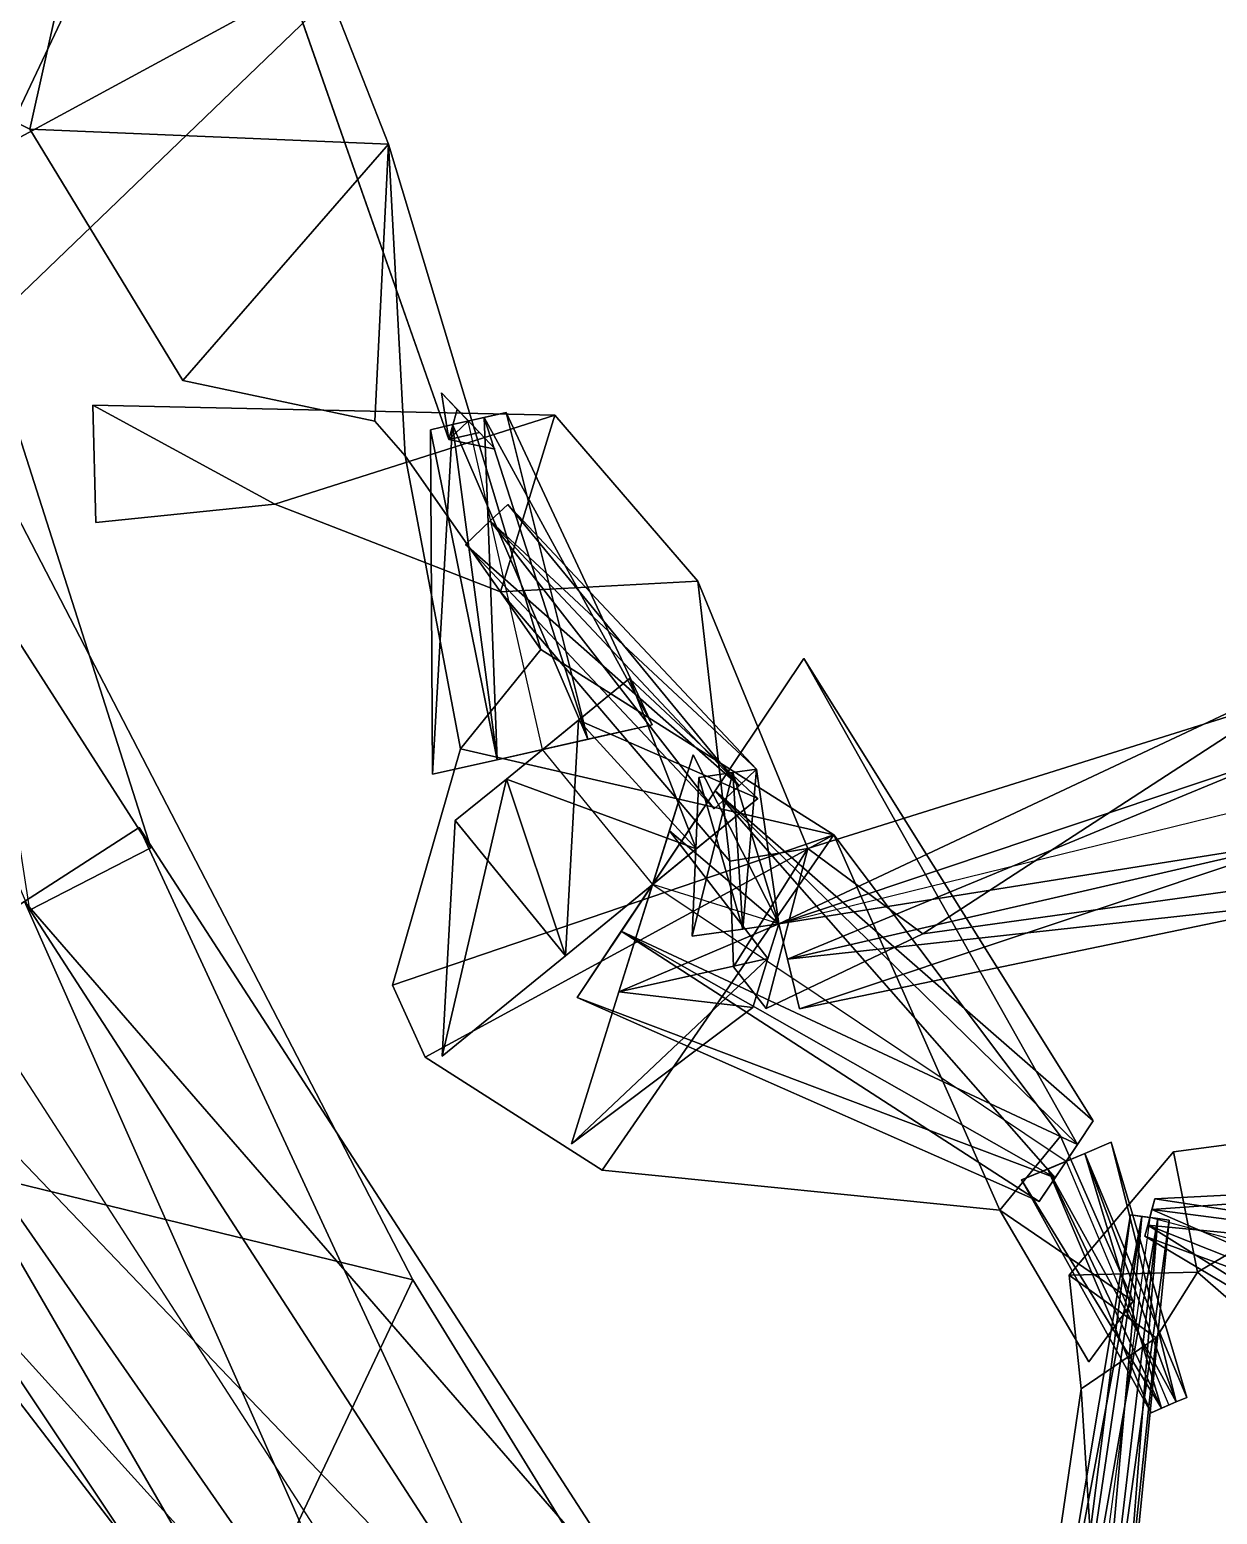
# Model space of a CAD drawing. Extents: x 271818 to 271947, y 5067178 to 5068401.
# Drawn here: x 271869.96 to 271876.07, y 5068161.73 to 5068169.38 of the extents above; entities that cross this region are included whole.
import ezdxf

# ---------------------------------------------------------------- set-up
doc = ezdxf.new("R2010")
doc.units = 0
doc.layers.add('CENTERLINE', color=4, linetype='CONTINUOUS')
doc.layers.add('WALLS', color=7, linetype='CONTINUOUS')

msp = doc.modelspace()

# ---------------------------------------------------------------- linework, layer by layer
at = {"layer": 'CENTERLINE'}
for p, q in [((271872.115, 5068167.267, 997.147), (271871.077, 5068170.229, 986.944)), ((271872.215, 5068167.362, 997.195), (271872.115, 5068167.267, 997.147)), ((271872.597, 5068165.67, 997.16), (271872.215, 5068167.362, 997.195)), ((271873.7, 5068165.569, 1008.136), (271872.419, 5068166.933, 1008.733)), ((271873.165, 5068164.975, 996.916), (271872.597, 5068165.67, 997.16)), ((271873.814, 5068164.772, 1007.732), (271873.7, 5068165.569, 1008.136)), ((271876.471, 5068165.425, 1006.978), (271873.814, 5068164.772, 1007.732)), ((271873.814, 5068164.772, 1007.732), (271873.165, 5068164.975, 996.916)), ((271873.165, 5068164.975, 996.916), (271875.295, 5068163.55, 995.891)), ((271869.512, 5068164.617, 976.855), (271872.215, 5068160.442, 976.341)), ((271875.295, 5068163.55, 995.891), (271875.824, 5068162.293, 1003.093)), ((271875.726, 5068163.26, 1012.746), (271875.338, 5068160.341, 1012.746)), ((271878.121, 5068162.619, 1012.595), (271875.726, 5068163.26, 1012.746))]:
    msp.add_line(p, q, dxfattribs=at)
at = {"layer": 'WALLS'}
for points in [[(271870.614, 5068171.819, 979.593), (271866.375, 5068170.216, 979.658), (271869.677, 5068169.003, 983.339)], [(271869.677, 5068169.003, 985.458), (271866.375, 5068170.216, 980.879), (271870.614, 5068171.819, 980.598)], [(271869.677, 5068169.003, 983.339), (271869.957, 5068168.866, 984.378), (271870.614, 5068171.819, 979.593)], [(271870.614, 5068171.819, 980.598), (271869.957, 5068168.866, 985.88), (271869.677, 5068169.003, 985.458)], [(271870.614, 5068171.819, 979.593), (271869.957, 5068168.866, 984.378), (271871.804, 5068168.789, 988.481)], [(271871.804, 5068168.789, 991.194), (271869.957, 5068168.866, 985.88), (271870.614, 5068171.819, 980.598)], [(271871.804, 5068168.789, 991.194), (271871.804, 5068168.789, 988.481), (271870.614, 5068171.819, 980.598)], [(271870.614, 5068171.819, 980.598), (271871.804, 5068168.789, 988.481), (271870.614, 5068171.819, 979.593)], [(271869.713, 5068171.585, 976.617), (271867.418, 5068168.519, 977.937), (271870.748, 5068170.757, 976.617)], [(271870.748, 5068170.757, 976.617), (271868.194, 5068167.898, 976.737), (271869.713, 5068171.585, 976.617)], [(271870.748, 5068170.757, 976.617), (271867.418, 5068168.519, 977.937), (271868.194, 5068167.898, 977.937)], [(271870.748, 5068170.757, 976.617), (271868.194, 5068167.898, 977.937), (271871.845, 5068169.878, 976.617)], [(271870.748, 5068170.757, 976.617), (271869.063, 5068167.202, 976.737), (271868.194, 5068167.898, 976.737)], [(271871.845, 5068169.878, 976.617), (271869.063, 5068167.202, 976.737), (271870.748, 5068170.757, 976.617)], [(271872.115, 5068167.267, 997.147), (271871.077, 5068170.229, 986.944), (271872.115, 5068167.267, 997.147)], [(271872.115, 5068167.267, 997.147), (271871.077, 5068170.229, 986.944), (271871.077, 5068170.229, 986.944)], [(271872.115, 5068167.267, 997.147), (271871.077, 5068170.229, 986.944), (271872.115, 5068167.267, 997.147)], [(271872.115, 5068167.267, 997.147), (271871.077, 5068170.229, 986.944), (271871.077, 5068170.229, 986.944)], [(271872.115, 5068167.267, 997.147), (271871.077, 5068170.229, 986.944), (271872.115, 5068167.267, 997.147)], [(271872.115, 5068167.267, 997.147), (271871.077, 5068170.229, 986.944), (271871.077, 5068170.229, 986.944)], [(271872.115, 5068167.267, 997.147), (271871.077, 5068170.229, 986.944), (271872.115, 5068167.267, 997.147)], [(271872.115, 5068167.267, 997.147), (271871.077, 5068170.229, 986.944), (271871.077, 5068170.229, 986.944)], [(271872.115, 5068167.267, 997.147), (271871.077, 5068170.229, 986.944), (271872.115, 5068167.267, 997.147)], [(271872.115, 5068167.267, 997.147), (271871.077, 5068170.229, 986.944), (271871.077, 5068170.229, 986.944)], [(271872.115, 5068167.267, 997.147), (271871.077, 5068170.229, 986.944), (271872.115, 5068167.267, 997.147)], [(271872.115, 5068167.267, 997.147), (271871.077, 5068170.229, 986.944), (271871.077, 5068170.229, 986.944)], [(271872.115, 5068167.267, 997.147), (271871.077, 5068170.229, 986.944), (271872.115, 5068167.267, 997.147)], [(271872.115, 5068167.267, 997.147), (271871.077, 5068170.229, 986.944), (271871.077, 5068170.229, 986.944)], [(271872.115, 5068167.267, 997.147), (271871.077, 5068170.229, 986.944), (271872.115, 5068167.267, 997.147)], [(271872.115, 5068167.267, 997.147), (271871.077, 5068170.229, 986.944), (271871.077, 5068170.229, 986.944)], [(271871.845, 5068169.878, 976.617), (271868.194, 5068167.898, 977.937), (271869.063, 5068167.202, 977.234)], [(271871.845, 5068169.878, 976.617), (271869.063, 5068167.202, 977.234), (271871.845, 5068169.878, 976.617)], [(271871.845, 5068169.878, 976.617), (271869.063, 5068167.202, 977.234), (271869.063, 5068167.202, 976.737)], [(271869.271, 5068169.256, 976.737), (271870.58, 5068165.164, 976.565), (271868.28, 5068168.749, 976.737)], [(271869.271, 5068169.256, 977.234), (271869.954, 5068164.843, 977.455), (271870.58, 5068165.164, 977.104)], [(271869.271, 5068169.256, 977.234), (271870.58, 5068165.164, 977.104), (271869.271, 5068169.256, 976.737)], [(271869.271, 5068169.256, 976.737), (271870.58, 5068165.164, 977.104), (271870.58, 5068165.164, 976.565)], [(271869.677, 5068169.003, 985.458), (271869.677, 5068169.003, 983.339), (271869.957, 5068168.866, 985.88)], [(271869.957, 5068168.866, 985.88), (271869.677, 5068169.003, 983.339), (271869.957, 5068168.866, 984.378)], [(271869.957, 5068168.866, 985.88), (271869.957, 5068168.866, 984.378), (271870.745, 5068167.571, 989.861)], [(271870.745, 5068167.571, 989.861), (271869.957, 5068168.866, 984.378), (271870.745, 5068167.571, 987.982)], [(271869.957, 5068168.866, 984.378), (271870.745, 5068167.571, 987.982), (271871.804, 5068168.789, 988.481)], [(271871.804, 5068168.789, 991.194), (271870.745, 5068167.571, 989.861), (271869.957, 5068168.866, 985.88)], [(271870.745, 5068167.571, 987.982), (271871.733, 5068167.362, 994.537), (271871.804, 5068168.789, 988.481)], [(271871.804, 5068168.789, 991.194), (271871.733, 5068167.362, 996.262), (271870.745, 5068167.571, 989.861)], [(271871.804, 5068168.789, 988.481), (271871.733, 5068167.362, 994.537), (271871.89, 5068167.184, 995.426)], [(271871.89, 5068167.184, 996.828), (271871.733, 5068167.362, 996.262), (271871.804, 5068168.789, 991.194)], [(271872.589, 5068166.185, 992.822), (271872.589, 5068166.185, 989.092), (271871.804, 5068168.789, 991.194)], [(271871.804, 5068168.789, 991.194), (271872.589, 5068166.185, 989.092), (271871.804, 5068168.789, 988.481)], [(271871.804, 5068168.789, 988.481), (271871.89, 5068167.184, 995.426), (271872.589, 5068166.185, 989.092)], [(271872.589, 5068166.185, 992.822), (271871.89, 5068167.184, 996.828), (271871.804, 5068168.789, 991.194)], [(271868.28, 5068168.749, 976.737), (271870.58, 5068165.164, 976.565), (271869.954, 5068164.843, 976.155)], [(271870.745, 5068167.571, 989.861), (271870.745, 5068167.571, 987.982), (271871.733, 5068167.362, 996.262)], [(271871.733, 5068167.362, 996.262), (271870.745, 5068167.571, 987.982), (271871.733, 5068167.362, 994.537)], [(271872.158, 5068167.422, 997.195), (271872.115, 5068167.267, 997.147), (271872.077, 5068167.507, 997.195)], [(271872.077, 5068167.507, 997.195), (271872.115, 5068167.267, 997.147), (271872.115, 5068167.267, 997.147)], [(271872.077, 5068167.507, 997.195), (271872.115, 5068167.267, 997.147), (271872.077, 5068167.507, 997.816)], [(271872.077, 5068167.507, 997.816), (271872.115, 5068167.267, 997.147), (271872.115, 5068167.267, 997.147)], [(271872.077, 5068167.507, 997.816), (271872.115, 5068167.267, 997.147), (271872.158, 5068167.422, 998.695)], [(271872.272, 5068167.303, 997.195), (271872.158, 5068167.422, 997.195), (271872.077, 5068167.507, 997.195)], [(271872.272, 5068167.303, 997.195), (271872.077, 5068167.507, 997.195), (271872.077, 5068167.507, 997.816)], [(271872.272, 5068167.303, 997.195), (271872.077, 5068167.507, 997.816), (271872.158, 5068167.422, 998.695)], [(271872.66, 5068167.393, 1009.222), (271872.66, 5068167.393, 1007.236), (271870.28, 5068167.445, 1010.245)], [(271870.28, 5068167.445, 1010.245), (271872.66, 5068167.393, 1007.236), (271870.28, 5068167.445, 1008.115)], [(271870.28, 5068167.445, 1010.245), (271870.28, 5068167.445, 1008.115), (271870.297, 5068166.839, 1010.202)], [(271870.297, 5068166.839, 1010.202), (271870.28, 5068167.445, 1008.115), (271870.297, 5068166.839, 1008.014)], [(271870.28, 5068167.445, 1008.115), (271871.219, 5068166.935, 1007.527), (271872.66, 5068167.393, 1007.236)], [(271872.66, 5068167.393, 1009.222), (271871.219, 5068166.935, 1009.651), (271870.28, 5068167.445, 1010.245)], [(271870.28, 5068167.445, 1008.115), (271870.297, 5068166.839, 1008.014), (271871.219, 5068166.935, 1007.527)], [(271871.219, 5068166.935, 1009.651), (271870.297, 5068166.839, 1010.202), (271870.28, 5068167.445, 1010.245)], [(271871.219, 5068166.935, 1007.527), (271872.381, 5068166.482, 1007.15), (271872.66, 5068167.393, 1007.236)], [(271872.66, 5068167.393, 1009.222), (271872.381, 5068166.482, 1009.178), (271871.219, 5068166.935, 1009.651)], [(271872.272, 5068167.303, 997.195), (271872.115, 5068167.267, 997.147), (271872.158, 5068167.422, 997.195)], [(271872.158, 5068167.422, 997.195), (271872.115, 5068167.267, 997.147), (271872.115, 5068167.267, 997.147)], [(271872.158, 5068167.422, 998.695), (271872.115, 5068167.267, 997.147), (271872.115, 5068167.267, 997.147)], [(271872.158, 5068167.422, 998.695), (271872.115, 5068167.267, 997.147), (271872.272, 5068167.303, 998.695)], [(271872.134, 5068167.344, 997.195), (271872.41, 5068167.407, 997.195), (271872.296, 5068167.381, 997.195)], [(271872.134, 5068167.344, 997.195), (271872.41, 5068167.407, 997.816), (271872.41, 5068167.407, 997.195)], [(271872.134, 5068167.344, 997.195), (271872.296, 5068167.381, 998.695), (271872.41, 5068167.407, 997.816)], [(271872.831, 5068165.723, 997.16), (271872.134, 5068167.344, 997.195), (271872.296, 5068167.381, 997.195)], [(271872.363, 5068165.618, 997.16), (271872.296, 5068167.381, 998.695), (271872.134, 5068167.344, 998.695)], [(271872.134, 5068167.344, 997.195), (271872.134, 5068167.344, 998.695), (271872.296, 5068167.381, 998.695)], [(271872.272, 5068167.303, 997.195), (271872.158, 5068167.422, 998.695), (271872.272, 5068167.303, 998.695)], [(271873.163, 5068165.798, 997.16), (271872.296, 5068167.381, 997.195), (271872.41, 5068167.407, 997.195)], [(271872.831, 5068165.723, 997.16), (271872.41, 5068167.407, 997.816), (271872.296, 5068167.381, 998.695)], [(271872.831, 5068165.723, 997.16), (271872.296, 5068167.381, 997.195), (271873.163, 5068165.798, 997.16)], [(271872.831, 5068165.723, 997.16), (271872.296, 5068167.381, 998.695), (271872.363, 5068165.618, 997.16)], [(271872.66, 5068167.393, 1007.236), (271872.381, 5068166.482, 1007.15), (271873.398, 5068166.538, 1007.464)], [(271873.398, 5068166.538, 1009.454), (271872.381, 5068166.482, 1009.178), (271872.66, 5068167.393, 1009.222)], [(271873.163, 5068165.798, 997.16), (271872.41, 5068167.407, 997.195), (271873.163, 5068165.798, 997.16)], [(271873.163, 5068165.798, 997.16), (271872.41, 5068167.407, 997.195), (271872.41, 5068167.407, 997.816)], [(271873.163, 5068165.798, 997.16), (271872.41, 5068167.407, 997.816), (271872.831, 5068165.723, 997.16)], [(271873.398, 5068166.538, 1009.454), (271873.398, 5068166.538, 1007.464), (271872.66, 5068167.393, 1009.222)], [(271872.66, 5068167.393, 1009.222), (271873.398, 5068166.538, 1007.464), (271872.66, 5068167.393, 1007.236)], [(271871.733, 5068167.362, 996.262), (271871.733, 5068167.362, 994.537), (271871.89, 5068167.184, 996.828)], [(271871.89, 5068167.184, 996.828), (271871.733, 5068167.362, 994.537), (271871.89, 5068167.184, 995.426)], [(271872.031, 5068165.543, 997.16), (271872.134, 5068167.344, 998.695), (271872.02, 5068167.318, 997.816)], [(271872.363, 5068165.618, 997.16), (271872.02, 5068167.318, 997.195), (271872.134, 5068167.344, 997.195)], [(271872.134, 5068167.344, 997.195), (271872.02, 5068167.318, 997.816), (271872.134, 5068167.344, 998.695)], [(271872.134, 5068167.344, 997.195), (271872.02, 5068167.318, 997.195), (271872.02, 5068167.318, 997.816)], [(271872.031, 5068165.543, 997.16), (271872.02, 5068167.318, 997.816), (271872.031, 5068165.543, 997.16)], [(271872.031, 5068165.543, 997.16), (271872.02, 5068167.318, 997.816), (271872.02, 5068167.318, 997.195)], [(271872.031, 5068165.543, 997.16), (271872.02, 5068167.318, 997.195), (271872.363, 5068165.618, 997.16)], [(271872.363, 5068165.618, 997.16), (271872.134, 5068167.344, 998.695), (271872.031, 5068165.543, 997.16)], [(271872.272, 5068167.303, 998.695), (271872.115, 5068167.267, 997.147), (271872.115, 5068167.267, 997.147)], [(271872.272, 5068167.303, 998.695), (271872.115, 5068167.267, 997.147), (271872.353, 5068167.218, 997.816)], [(271872.353, 5068167.218, 997.195), (271872.115, 5068167.267, 997.147), (271872.272, 5068167.303, 997.195)], [(271872.272, 5068167.303, 997.195), (271872.115, 5068167.267, 997.147), (271872.115, 5068167.267, 997.147)], [(271872.363, 5068165.618, 997.16), (271872.134, 5068167.344, 997.195), (271872.831, 5068165.723, 997.16)], [(271872.272, 5068167.303, 997.195), (271872.272, 5068167.303, 998.695), (271872.353, 5068167.218, 997.816)], [(271872.272, 5068167.303, 997.195), (271872.353, 5068167.218, 997.816), (271872.353, 5068167.218, 997.195)], [(271872.353, 5068167.218, 997.816), (271872.115, 5068167.267, 997.147), (271872.115, 5068167.267, 997.147)], [(271872.353, 5068167.218, 997.816), (271872.115, 5068167.267, 997.147), (271872.353, 5068167.218, 997.195)], [(271872.353, 5068167.218, 997.195), (271872.115, 5068167.267, 997.147), (271872.115, 5068167.267, 997.147)], [(271872.115, 5068167.267, 997.147), (271872.115, 5068167.267, 997.147), (271872.115, 5068167.267, 997.147)], [(271872.115, 5068167.267, 997.147), (271872.115, 5068167.267, 997.147), (271872.115, 5068167.267, 997.147)], [(271872.115, 5068167.267, 997.147), (271872.115, 5068167.267, 997.147), (271872.115, 5068167.267, 997.147)], [(271872.115, 5068167.267, 997.147), (271872.115, 5068167.267, 997.147), (271872.115, 5068167.267, 997.147)], [(271872.115, 5068167.267, 997.147), (271872.115, 5068167.267, 997.147), (271872.115, 5068167.267, 997.147)], [(271872.115, 5068167.267, 997.147), (271872.115, 5068167.267, 997.147), (271872.115, 5068167.267, 997.147)], [(271872.115, 5068167.267, 997.147), (271872.115, 5068167.267, 997.147), (271872.115, 5068167.267, 997.147)], [(271872.115, 5068167.267, 997.147), (271872.115, 5068167.267, 997.147), (271872.115, 5068167.267, 997.147)], [(271872.115, 5068167.267, 997.147), (271872.115, 5068167.267, 997.147), (271872.115, 5068167.267, 997.147)], [(271872.115, 5068167.267, 997.147), (271872.115, 5068167.267, 997.147), (271872.115, 5068167.267, 997.147)], [(271872.115, 5068167.267, 997.147), (271872.115, 5068167.267, 997.147), (271872.115, 5068167.267, 997.147)], [(271872.115, 5068167.267, 997.147), (271872.115, 5068167.267, 997.147), (271872.115, 5068167.267, 997.147)], [(271871.89, 5068167.184, 996.828), (271871.89, 5068167.184, 995.426), (271872.174, 5068165.673, 990.078)], [(271872.174, 5068165.673, 990.078), (271871.89, 5068167.184, 995.426), (271872.174, 5068165.673, 986.477)], [(271871.89, 5068167.184, 995.426), (271872.174, 5068165.673, 986.477), (271872.589, 5068166.185, 989.092)], [(271872.589, 5068166.185, 992.822), (271872.174, 5068165.673, 990.078), (271871.89, 5068167.184, 996.828)], [(271869.789, 5068167.067, 982.839), (271869.097, 5068163.629, 977.527), (271871.929, 5068162.938, 978.261)], [(271871.929, 5068162.938, 982.344), (271869.097, 5068163.629, 979.089), (271869.789, 5068167.067, 985.835)], [(271871.929, 5068162.938, 982.344), (271871.929, 5068162.938, 978.261), (271869.789, 5068167.067, 985.835)], [(271869.789, 5068167.067, 985.835), (271871.929, 5068162.938, 978.261), (271869.789, 5068167.067, 982.839)], [(271870.297, 5068166.839, 1010.202), (271870.297, 5068166.839, 1008.014), (271871.219, 5068166.935, 1009.651)], [(271871.219, 5068166.935, 1009.651), (271870.297, 5068166.839, 1008.014), (271871.219, 5068166.935, 1007.527)], [(271871.219, 5068166.935, 1009.651), (271871.219, 5068166.935, 1007.527), (271872.381, 5068166.482, 1009.178)], [(271872.381, 5068166.482, 1009.178), (271871.219, 5068166.935, 1007.527), (271872.381, 5068166.482, 1007.15)], [(271873.7, 5068165.569, 1007.536), (271872.328, 5068166.848, 1007.333), (271872.419, 5068166.933, 1007.333)], [(271873.61, 5068165.484, 1009.236), (271872.419, 5068166.933, 1009.033), (271872.328, 5068166.848, 1009.033)], [(271872.328, 5068166.848, 1007.333), (271872.419, 5068166.933, 1008.153), (271872.419, 5068166.933, 1007.333)], [(271872.328, 5068166.848, 1007.333), (271872.419, 5068166.933, 1008.857), (271872.419, 5068166.933, 1008.153)], [(271872.328, 5068166.848, 1007.333), (271872.419, 5068166.933, 1009.033), (271872.419, 5068166.933, 1008.857)], [(271872.328, 5068166.848, 1007.333), (271872.328, 5068166.848, 1009.033), (271872.419, 5068166.933, 1009.033)], [(271873.7, 5068165.569, 1007.536), (271872.419, 5068166.933, 1007.333), (271873.7, 5068165.569, 1007.887)], [(271873.7, 5068165.569, 1007.887), (271872.419, 5068166.933, 1007.333), (271872.419, 5068166.933, 1008.153)], [(271873.7, 5068165.569, 1007.887), (271872.419, 5068166.933, 1008.153), (271873.7, 5068165.569, 1008.591)], [(271873.7, 5068165.569, 1008.591), (271872.419, 5068166.933, 1008.153), (271872.419, 5068166.933, 1008.857)], [(271873.7, 5068165.569, 1008.591), (271872.419, 5068166.933, 1008.857), (271873.7, 5068165.569, 1009.236)], [(271873.7, 5068165.569, 1009.236), (271872.419, 5068166.933, 1008.857), (271872.419, 5068166.933, 1009.033)], [(271873.7, 5068165.569, 1009.236), (271872.419, 5068166.933, 1009.033), (271873.61, 5068165.484, 1009.236)], [(271873.482, 5068165.364, 1008.591), (271872.328, 5068166.848, 1009.033), (271872.2, 5068166.727, 1008.857)], [(271873.61, 5068165.484, 1007.536), (271872.2, 5068166.727, 1008.153), (271872.328, 5068166.848, 1007.333)], [(271872.328, 5068166.848, 1007.333), (271872.2, 5068166.727, 1008.857), (271872.328, 5068166.848, 1009.033)], [(271872.328, 5068166.848, 1007.333), (271872.2, 5068166.727, 1008.153), (271872.2, 5068166.727, 1008.857)], [(271873.61, 5068165.484, 1007.536), (271872.328, 5068166.848, 1007.333), (271873.7, 5068165.569, 1007.536)], [(271873.61, 5068165.484, 1009.236), (271872.328, 5068166.848, 1009.033), (271873.482, 5068165.364, 1008.591)], [(271873.482, 5068165.364, 1008.591), (271872.2, 5068166.727, 1008.857), (271873.482, 5068165.364, 1007.887)], [(271873.482, 5068165.364, 1007.887), (271872.2, 5068166.727, 1008.857), (271872.2, 5068166.727, 1008.153)], [(271873.482, 5068165.364, 1007.887), (271872.2, 5068166.727, 1008.153), (271873.61, 5068165.484, 1007.536)], [(271873.398, 5068166.538, 1007.464), (271872.381, 5068166.482, 1007.15), (271873.562, 5068165.095, 1005.983)], [(271873.562, 5068165.095, 1008.561), (271872.381, 5068166.482, 1009.178), (271873.398, 5068166.538, 1009.454)], [(271873.964, 5068165.161, 1008.608), (271873.964, 5068165.161, 1007.258), (271873.398, 5068166.538, 1009.454)], [(271873.398, 5068166.538, 1009.454), (271873.964, 5068165.161, 1007.258), (271873.398, 5068166.538, 1007.464)], [(271873.398, 5068166.538, 1007.464), (271873.562, 5068165.095, 1005.983), (271873.964, 5068165.161, 1007.258)], [(271873.964, 5068165.161, 1008.608), (271873.562, 5068165.095, 1008.561), (271873.398, 5068166.538, 1009.454)], [(271872.381, 5068166.482, 1009.178), (271872.381, 5068166.482, 1007.15), (271873.562, 5068165.095, 1008.561)], [(271873.562, 5068165.095, 1008.561), (271872.381, 5068166.482, 1007.15), (271873.562, 5068165.095, 1005.983)], [(271872.589, 5068166.185, 989.092), (271872.174, 5068165.673, 986.477), (271874.098, 5068165.23, 984.169)], [(271874.098, 5068165.23, 987.453), (271872.174, 5068165.673, 990.078), (271872.589, 5068166.185, 992.822)], [(271874.098, 5068165.23, 987.453), (271874.098, 5068165.23, 984.169), (271872.589, 5068166.185, 992.822)], [(271872.589, 5068166.185, 992.822), (271874.098, 5068165.23, 984.169), (271872.589, 5068166.185, 989.092)], [(271873.487, 5068165.457, 996.916), (271875.353, 5068163.636, 995.891), (271873.943, 5068166.139, 996.916)], [(271873.943, 5068166.139, 996.916), (271875.434, 5068163.757, 995.891), (271873.487, 5068165.457, 996.916)], [(271873.487, 5068165.457, 996.916), (271873.487, 5068165.457, 996.916), (271873.943, 5068166.139, 996.916)], [(271873.487, 5068165.457, 996.916), (271873.943, 5068166.139, 996.916), (271873.943, 5068166.139, 996.916)], [(271873.943, 5068166.139, 996.916), (271875.353, 5068163.636, 995.891), (271875.434, 5068163.757, 995.891)], [(271873.943, 5068166.139, 996.916), (271875.434, 5068163.757, 995.891), (271873.943, 5068166.139, 996.916)], [(271873.943, 5068166.139, 996.916), (271875.434, 5068163.757, 995.891), (271875.434, 5068163.757, 995.891)], [(271872.411, 5068165.518, 997.16), (271873.046, 5068166.037, 997.16), (271872.783, 5068165.822, 997.16)], [(271872.411, 5068165.518, 997.16), (271873.046, 5068166.037, 997.16), (271873.046, 5068166.037, 997.16)], [(271872.411, 5068165.518, 997.16), (271872.783, 5068165.822, 997.16), (271873.046, 5068166.037, 997.16)], [(271873.707, 5068165.418, 996.916), (271872.783, 5068165.822, 997.16), (271873.046, 5068166.037, 997.16)], [(271873.389, 5068165.158, 996.916), (271873.046, 5068166.037, 997.16), (271872.783, 5068165.822, 997.16)], [(271873.707, 5068165.418, 996.916), (271873.046, 5068166.037, 997.16), (271873.707, 5068165.418, 996.916)], [(271873.707, 5068165.418, 996.916), (271873.046, 5068166.037, 997.16), (271873.046, 5068166.037, 997.16)], [(271873.707, 5068165.418, 996.916), (271873.046, 5068166.037, 997.16), (271873.389, 5068165.158, 996.916)], [(271876.416, 5068165.647, 1006.978), (271873.814, 5068164.772, 1007.732), (271876.34, 5068165.959, 1006.978)], [(271876.34, 5068165.959, 1006.978), (271873.814, 5068164.772, 1007.732), (271873.814, 5068164.772, 1007.732)], [(271876.34, 5068165.959, 1006.978), (271873.814, 5068164.772, 1007.732), (271876.34, 5068165.959, 1007.393)], [(271876.34, 5068165.959, 1007.393), (271873.814, 5068164.772, 1007.732), (271873.814, 5068164.772, 1007.732)], [(271876.34, 5068165.959, 1007.393), (271873.814, 5068164.772, 1007.732), (271876.416, 5068165.647, 1007.978)], [(271876.419, 5068165.932, 1009.53), (271876.419, 5068165.932, 1007.642), (271873.964, 5068165.161, 1008.608)], [(271873.964, 5068165.161, 1008.608), (271876.419, 5068165.932, 1007.642), (271873.964, 5068165.161, 1007.258)], [(271873.964, 5068165.161, 1007.258), (271874.556, 5068164.72, 1007.458), (271876.419, 5068165.932, 1007.642)], [(271876.419, 5068165.932, 1009.53), (271874.556, 5068164.72, 1009.289), (271873.964, 5068165.161, 1008.608)], [(271874.556, 5068164.72, 1007.458), (271876.176, 5068164.945, 1008.145), (271876.419, 5068165.932, 1007.642)], [(271876.419, 5068165.932, 1009.53), (271876.176, 5068164.945, 1009.497), (271874.556, 5068164.72, 1009.289)], [(271872.363, 5068165.618, 997.16), (271872.831, 5068165.723, 997.16), (271873.163, 5068165.798, 997.16)], [(271872.363, 5068165.618, 997.16), (271873.163, 5068165.798, 997.16), (271873.163, 5068165.798, 997.16)], [(271872.363, 5068165.618, 997.16), (271873.163, 5068165.798, 997.16), (271872.831, 5068165.723, 997.16)], [(271873.389, 5068165.158, 996.916), (271872.411, 5068165.518, 997.16), (271872.783, 5068165.822, 997.16)], [(271872.715, 5068164.608, 996.916), (271872.783, 5068165.822, 997.16), (271872.411, 5068165.518, 997.16)], [(271872.411, 5068165.518, 997.16), (271872.411, 5068165.518, 997.16), (271872.783, 5068165.822, 997.16)], [(271873.389, 5068165.158, 996.916), (271872.783, 5068165.822, 997.16), (271872.715, 5068164.608, 996.916)], [(271873.389, 5068165.158, 996.916), (271872.783, 5068165.822, 997.16), (271873.707, 5068165.418, 996.916)], [(271872.363, 5068165.618, 997.16), (271872.831, 5068165.723, 997.16), (271872.363, 5068165.618, 997.16)], [(271872.174, 5068165.673, 990.078), (271872.174, 5068165.673, 986.477), (271871.824, 5068164.456, 984.285)], [(271871.824, 5068164.456, 984.285), (271872.174, 5068165.673, 986.477), (271871.824, 5068164.456, 981.494)], [(271872.174, 5068165.673, 986.477), (271871.824, 5068164.456, 981.494), (271874.098, 5068165.23, 984.169)], [(271874.098, 5068165.23, 987.453), (271871.824, 5068164.456, 984.285), (271872.174, 5068165.673, 990.078)], [(271872.363, 5068165.618, 997.16), (271872.363, 5068165.618, 997.16), (271872.031, 5068165.543, 997.16)], [(271872.363, 5068165.618, 997.16), (271872.031, 5068165.543, 997.16), (271872.031, 5068165.543, 997.16)], [(271872.991, 5068164.422, 996.916), (271873.374, 5068165.643, 996.916), (271873.251, 5068165.252, 996.916)], [(271872.991, 5068164.422, 996.916), (271873.374, 5068165.643, 996.916), (271873.374, 5068165.643, 996.916)], [(271872.991, 5068164.422, 996.916), (271873.251, 5068165.252, 996.916), (271873.374, 5068165.643, 996.916)], [(271873.814, 5068164.772, 1007.732), (271873.251, 5068165.252, 996.916), (271873.374, 5068165.643, 996.916)], [(271873.814, 5068164.772, 1007.732), (271873.374, 5068165.643, 996.916), (271873.251, 5068165.252, 996.916)], [(271873.814, 5068164.772, 1007.732), (271873.374, 5068165.643, 996.916), (271873.814, 5068164.772, 1007.732)], [(271873.814, 5068164.772, 1007.732), (271873.374, 5068165.643, 996.916), (271873.374, 5068165.643, 996.916)], [(271873.814, 5068164.772, 1007.732), (271873.374, 5068165.643, 996.916), (271873.814, 5068164.772, 1007.732)], [(271876.416, 5068165.647, 1006.978), (271873.859, 5068164.591, 1007.732), (271873.814, 5068164.772, 1007.732)], [(271876.416, 5068165.647, 1007.978), (271873.814, 5068164.772, 1007.732), (271873.814, 5068164.772, 1007.732)], [(271876.416, 5068165.647, 1007.978), (271873.814, 5068164.772, 1007.732), (271876.525, 5068165.204, 1007.978)], [(271876.525, 5068165.204, 1006.978), (271873.859, 5068164.591, 1007.732), (271876.416, 5068165.647, 1006.978)], [(271873.629, 5068164.745, 1007.732), (271873.577, 5068165.552, 1009.236), (271873.369, 5068164.708, 1007.732)], [(271873.369, 5068164.708, 1007.732), (271873.577, 5068165.552, 1009.236), (271873.403, 5068165.527, 1008.591)], [(271873.629, 5068164.745, 1007.732), (271873.403, 5068165.527, 1007.887), (271873.577, 5068165.552, 1007.536)], [(271873.577, 5068165.552, 1007.536), (271873.403, 5068165.527, 1008.591), (271873.577, 5068165.552, 1009.236)], [(271873.577, 5068165.552, 1007.536), (271873.403, 5068165.527, 1007.887), (271873.403, 5068165.527, 1008.591)], [(271873.814, 5068164.772, 1007.732), (271873.577, 5068165.552, 1007.536), (271873.7, 5068165.569, 1007.536)], [(271873.629, 5068164.745, 1007.732), (271873.7, 5068165.569, 1009.236), (271873.577, 5068165.552, 1009.236)], [(271873.577, 5068165.552, 1007.536), (271873.7, 5068165.569, 1007.887), (271873.7, 5068165.569, 1007.536)], [(271873.577, 5068165.552, 1007.536), (271873.7, 5068165.569, 1008.591), (271873.7, 5068165.569, 1007.887)], [(271873.577, 5068165.552, 1007.536), (271873.7, 5068165.569, 1009.236), (271873.7, 5068165.569, 1008.591)], [(271873.577, 5068165.552, 1007.536), (271873.577, 5068165.552, 1009.236), (271873.7, 5068165.569, 1009.236)], [(271873.629, 5068164.745, 1007.732), (271873.577, 5068165.552, 1007.536), (271873.814, 5068164.772, 1007.732)], [(271873.61, 5068165.484, 1007.536), (271873.7, 5068165.569, 1007.536), (271873.7, 5068165.569, 1007.887)], [(271873.61, 5068165.484, 1007.536), (271873.7, 5068165.569, 1007.887), (271873.7, 5068165.569, 1008.591)], [(271873.61, 5068165.484, 1007.536), (271873.7, 5068165.569, 1008.591), (271873.7, 5068165.569, 1009.236)], [(271873.61, 5068165.484, 1007.536), (271873.7, 5068165.569, 1009.236), (271873.61, 5068165.484, 1009.236)], [(271873.814, 5068164.772, 1007.732), (271873.7, 5068165.569, 1009.236), (271873.629, 5068164.745, 1007.732)], [(271873.814, 5068164.772, 1007.732), (271873.7, 5068165.569, 1007.536), (271873.814, 5068164.772, 1007.732)], [(271873.814, 5068164.772, 1007.732), (271873.7, 5068165.569, 1007.536), (271873.7, 5068165.569, 1007.887)], [(271873.814, 5068164.772, 1007.732), (271873.7, 5068165.569, 1007.887), (271873.814, 5068164.772, 1007.732)], [(271873.814, 5068164.772, 1007.732), (271873.7, 5068165.569, 1007.887), (271873.7, 5068165.569, 1008.591)], [(271873.814, 5068164.772, 1007.732), (271873.7, 5068165.569, 1008.591), (271873.814, 5068164.772, 1007.732)], [(271873.814, 5068164.772, 1007.732), (271873.7, 5068165.569, 1008.591), (271873.7, 5068165.569, 1009.236)], [(271872.715, 5068164.608, 996.916), (271872.411, 5068165.518, 997.16), (271872.08, 5068164.09, 996.916)], [(271872.08, 5068164.09, 996.916), (271872.411, 5068165.518, 997.16), (271872.148, 5068165.304, 997.16)], [(271872.715, 5068164.608, 996.916), (271872.148, 5068165.304, 997.16), (271872.411, 5068165.518, 997.16)], [(271872.411, 5068165.518, 997.16), (271872.148, 5068165.304, 997.16), (271872.411, 5068165.518, 997.16)], [(271872.411, 5068165.518, 997.16), (271872.148, 5068165.304, 997.16), (271872.148, 5068165.304, 997.16)], [(271872.715, 5068164.608, 996.916), (271872.411, 5068165.518, 997.16), (271873.389, 5068165.158, 996.916)], [(271873.369, 5068164.708, 1007.732), (271873.403, 5068165.527, 1008.591), (271873.369, 5068164.708, 1007.732)], [(271873.369, 5068164.708, 1007.732), (271873.403, 5068165.527, 1008.591), (271873.403, 5068165.527, 1007.887)], [(271873.369, 5068164.708, 1007.732), (271873.403, 5068165.527, 1007.887), (271873.629, 5068164.745, 1007.732)], [(271873.61, 5068165.484, 1007.536), (271873.61, 5068165.484, 1009.236), (271873.482, 5068165.364, 1008.591)], [(271873.61, 5068165.484, 1007.536), (271873.482, 5068165.364, 1008.591), (271873.482, 5068165.364, 1007.887)], [(271872.715, 5068164.608, 996.916), (271873.389, 5068165.158, 996.916), (271873.707, 5068165.418, 996.916)], [(271872.715, 5068164.608, 996.916), (271873.707, 5068165.418, 996.916), (271873.707, 5068165.418, 996.916)], [(271872.715, 5068164.608, 996.916), (271873.707, 5068165.418, 996.916), (271873.389, 5068165.158, 996.916)], [(271873.487, 5068165.457, 996.916), (271873.003, 5068164.734, 996.916), (271872.775, 5068164.393, 996.916)], [(271873.487, 5068165.457, 996.916), (271872.775, 5068164.393, 996.916), (271872.775, 5068164.393, 996.916)], [(271873.487, 5068165.457, 996.916), (271872.775, 5068164.393, 996.916), (271873.003, 5068164.734, 996.916)], [(271873.487, 5068165.457, 996.916), (271875.353, 5068163.636, 995.891), (271873.003, 5068164.734, 996.916)], [(271873.003, 5068164.734, 996.916), (271875.238, 5068163.464, 995.891), (271873.487, 5068165.457, 996.916)], [(271873.487, 5068165.457, 996.916), (271873.003, 5068164.734, 996.916), (271873.487, 5068165.457, 996.916)], [(271873.487, 5068165.457, 996.916), (271875.238, 5068163.464, 995.891), (271875.353, 5068163.636, 995.891)], [(271873.487, 5068165.457, 996.916), (271875.434, 5068163.757, 995.891), (271875.353, 5068163.636, 995.891)], [(271869.929, 5068164.887, 977.455), (271872.632, 5068160.712, 979.641), (271870.519, 5068165.269, 977.104)], [(271870.519, 5068165.269, 976.565), (271873.222, 5068161.094, 975.844), (271869.929, 5068164.887, 976.155)], [(271869.929, 5068164.887, 976.155), (271869.929, 5068164.887, 977.455), (271870.519, 5068165.269, 977.104)], [(271869.929, 5068164.887, 976.155), (271870.519, 5068165.269, 977.104), (271870.519, 5068165.269, 976.565)], [(271870.519, 5068165.269, 977.104), (271872.632, 5068160.712, 979.641), (271873.222, 5068161.094, 977.708)], [(271870.519, 5068165.269, 977.104), (271873.222, 5068161.094, 977.708), (271870.519, 5068165.269, 976.565)], [(271870.519, 5068165.269, 976.565), (271873.222, 5068161.094, 977.708), (271873.222, 5068161.094, 975.844)], [(271872.08, 5068164.09, 996.916), (271872.148, 5068165.304, 997.16), (271872.08, 5068164.09, 996.916)], [(271872.08, 5068164.09, 996.916), (271872.148, 5068165.304, 997.16), (271872.148, 5068165.304, 997.16)], [(271872.08, 5068164.09, 996.916), (271872.148, 5068165.304, 997.16), (271872.715, 5068164.608, 996.916)], [(271873.814, 5068164.772, 1007.732), (271872.991, 5068164.422, 996.916), (271873.251, 5068165.252, 996.916)], [(271873.758, 5068164.594, 1007.732), (271873.251, 5068165.252, 996.916), (271872.991, 5068164.422, 996.916)], [(271872.991, 5068164.422, 996.916), (271872.991, 5068164.422, 996.916), (271873.251, 5068165.252, 996.916)], [(271873.814, 5068164.772, 1007.732), (271873.251, 5068165.252, 996.916), (271873.814, 5068164.772, 1007.732)], [(271873.814, 5068164.772, 1007.732), (271873.251, 5068165.252, 996.916), (271873.758, 5068164.594, 1007.732)], [(271869.954, 5068164.843, 976.155), (271870.58, 5068165.164, 977.104), (271869.954, 5068164.843, 977.455)], [(271869.954, 5068164.843, 976.155), (271870.58, 5068165.164, 976.565), (271870.58, 5068165.164, 977.104)], [(271871.824, 5068164.456, 981.494), (271871.993, 5068164.085, 980.736), (271874.098, 5068165.23, 984.169)], [(271874.098, 5068165.23, 987.453), (271871.993, 5068164.085, 983.872), (271871.824, 5068164.456, 984.285)], [(271871.993, 5068164.085, 980.736), (271872.905, 5068163.504, 980.263), (271874.098, 5068165.23, 984.169)], [(271874.098, 5068165.23, 987.453), (271872.905, 5068163.504, 983.897), (271871.993, 5068164.085, 983.872)], [(271872.715, 5068164.608, 996.916), (271873.389, 5068165.158, 996.916), (271872.715, 5068164.608, 996.916)], [(271874.098, 5068165.23, 984.169), (271872.905, 5068163.504, 980.263), (271874.953, 5068163.297, 980.237)], [(271874.953, 5068163.297, 983.202), (271872.905, 5068163.504, 983.897), (271874.098, 5068165.23, 987.453)], [(271873.582, 5068164.55, 1005.735), (271873.964, 5068165.161, 1007.258), (271873.562, 5068165.095, 1005.983)], [(271873.562, 5068165.095, 1008.561), (271873.964, 5068165.161, 1008.608), (271873.582, 5068164.55, 1008.123)], [(271873.749, 5068164.336, 1006.63), (271873.964, 5068165.161, 1007.258), (271873.582, 5068164.55, 1005.735)], [(271873.582, 5068164.55, 1008.123), (271873.964, 5068165.161, 1008.608), (271873.749, 5068164.336, 1008.398)], [(271873.749, 5068164.336, 1006.63), (271874.556, 5068164.72, 1007.458), (271873.964, 5068165.161, 1007.258)], [(271873.964, 5068165.161, 1008.608), (271874.556, 5068164.72, 1009.289), (271873.749, 5068164.336, 1008.398)], [(271876.525, 5068165.204, 1007.978), (271873.814, 5068164.772, 1007.732), (271873.859, 5068164.591, 1007.732)], [(271876.525, 5068165.204, 1007.978), (271873.859, 5068164.591, 1007.732), (271876.602, 5068164.891, 1007.393)], [(271876.525, 5068165.204, 1006.978), (271873.922, 5068164.335, 1007.732), (271873.859, 5068164.591, 1007.732)], [(271876.602, 5068164.891, 1006.978), (271873.922, 5068164.335, 1007.732), (271876.525, 5068165.204, 1006.978)], [(271875.265, 5068163.678, 983.622), (271875.265, 5068163.678, 980.762), (271874.098, 5068165.23, 987.453)], [(271874.098, 5068165.23, 987.453), (271875.265, 5068163.678, 980.762), (271874.098, 5068165.23, 984.169)], [(271874.098, 5068165.23, 984.169), (271874.953, 5068163.297, 980.237), (271875.265, 5068163.678, 980.762)], [(271875.265, 5068163.678, 983.622), (271874.953, 5068163.297, 983.202), (271874.098, 5068165.23, 987.453)], [(271873.562, 5068165.095, 1008.561), (271873.562, 5068165.095, 1005.983), (271873.582, 5068164.55, 1008.123)], [(271873.582, 5068164.55, 1008.123), (271873.562, 5068165.095, 1005.983), (271873.582, 5068164.55, 1005.735)], [(271874.556, 5068164.72, 1009.289), (271874.556, 5068164.72, 1007.458), (271876.176, 5068164.945, 1009.497)], [(271876.176, 5068164.945, 1009.497), (271874.556, 5068164.72, 1007.458), (271876.176, 5068164.945, 1008.145)], [(271869.929, 5068164.887, 976.155), (271872.632, 5068160.712, 975.141), (271869.13, 5068164.369, 976.155)], [(271869.13, 5068164.369, 977.455), (271871.972, 5068160.284, 979.641), (271869.929, 5068164.887, 977.455)], [(271869.929, 5068164.887, 977.455), (271871.972, 5068160.284, 979.641), (271872.632, 5068160.712, 979.641)], [(271869.929, 5068164.887, 976.155), (271873.222, 5068161.094, 975.844), (271872.632, 5068160.712, 975.141)], [(271876.602, 5068164.891, 1007.393), (271873.859, 5068164.591, 1007.732), (271873.922, 5068164.335, 1007.732)], [(271876.602, 5068164.891, 1007.393), (271873.922, 5068164.335, 1007.732), (271876.602, 5068164.891, 1006.978)], [(271876.602, 5068164.891, 1006.978), (271873.922, 5068164.335, 1007.732), (271873.922, 5068164.335, 1007.732)], [(271873.003, 5068164.734, 996.916), (271875.238, 5068163.464, 995.891), (271872.775, 5068164.393, 996.916)], [(271872.775, 5068164.393, 996.916), (271875.156, 5068163.342, 995.891), (271873.003, 5068164.734, 996.916)], [(271873.758, 5068164.594, 1007.732), (271872.991, 5068164.422, 996.916), (271873.814, 5068164.772, 1007.732)], [(271873.003, 5068164.734, 996.916), (271875.353, 5068163.636, 995.891), (271875.238, 5068163.464, 995.891)], [(271873.003, 5068164.734, 996.916), (271875.156, 5068163.342, 995.891), (271875.238, 5068163.464, 995.891)], [(271873.629, 5068164.745, 1007.732), (271873.629, 5068164.745, 1007.732), (271873.369, 5068164.708, 1007.732)], [(271873.629, 5068164.745, 1007.732), (271873.369, 5068164.708, 1007.732), (271873.369, 5068164.708, 1007.732)], [(271873.629, 5068164.745, 1007.732), (271873.814, 5068164.772, 1007.732), (271873.814, 5068164.772, 1007.732)], [(271873.629, 5068164.745, 1007.732), (271873.814, 5068164.772, 1007.732), (271873.814, 5068164.772, 1007.732)], [(271873.629, 5068164.745, 1007.732), (271873.814, 5068164.772, 1007.732), (271873.814, 5068164.772, 1007.732)], [(271873.629, 5068164.745, 1007.732), (271873.814, 5068164.772, 1007.732), (271873.629, 5068164.745, 1007.732)], [(271873.749, 5068164.336, 1008.398), (271873.749, 5068164.336, 1006.63), (271874.556, 5068164.72, 1009.289)], [(271874.556, 5068164.72, 1009.289), (271873.749, 5068164.336, 1006.63), (271874.556, 5068164.72, 1007.458)], [(271873.758, 5068164.594, 1007.732), (271873.814, 5068164.772, 1007.732), (271873.814, 5068164.772, 1007.732)], [(271873.758, 5068164.594, 1007.732), (271873.814, 5068164.772, 1007.732), (271873.814, 5068164.772, 1007.732)], [(271873.758, 5068164.594, 1007.732), (271873.814, 5068164.772, 1007.732), (271873.814, 5068164.772, 1007.732)], [(271873.758, 5068164.594, 1007.732), (271873.814, 5068164.772, 1007.732), (271873.758, 5068164.594, 1007.732)], [(271873.859, 5068164.591, 1007.732), (271873.814, 5068164.772, 1007.732), (271873.814, 5068164.772, 1007.732)], [(271873.859, 5068164.591, 1007.732), (271873.814, 5068164.772, 1007.732), (271873.814, 5068164.772, 1007.732)], [(271873.859, 5068164.591, 1007.732), (271873.814, 5068164.772, 1007.732), (271873.814, 5068164.772, 1007.732)], [(271873.859, 5068164.591, 1007.732), (271873.859, 5068164.591, 1007.732), (271873.814, 5068164.772, 1007.732)], [(271872.715, 5068164.608, 996.916), (271872.715, 5068164.608, 996.916), (271872.08, 5068164.09, 996.916)], [(271872.715, 5068164.608, 996.916), (271872.08, 5068164.09, 996.916), (271872.08, 5068164.09, 996.916)], [(271873.68, 5068164.342, 1007.732), (271872.746, 5068163.639, 996.916), (271873.758, 5068164.594, 1007.732)], [(271873.758, 5068164.594, 1007.732), (271872.746, 5068163.639, 996.916), (271872.991, 5068164.422, 996.916)], [(271873.758, 5068164.594, 1007.732), (271872.991, 5068164.422, 996.916), (271873.68, 5068164.342, 1007.732)], [(271873.582, 5068164.55, 1008.123), (271873.582, 5068164.55, 1005.735), (271873.749, 5068164.336, 1008.398)], [(271873.749, 5068164.336, 1008.398), (271873.582, 5068164.55, 1005.735), (271873.749, 5068164.336, 1006.63)], [(271873.758, 5068164.594, 1007.732), (271873.758, 5068164.594, 1007.732), (271873.68, 5068164.342, 1007.732)], [(271873.758, 5068164.594, 1007.732), (271873.68, 5068164.342, 1007.732), (271873.68, 5068164.342, 1007.732)], [(271873.859, 5068164.591, 1007.732), (271873.922, 5068164.335, 1007.732), (271873.859, 5068164.591, 1007.732)], [(271873.859, 5068164.591, 1007.732), (271873.922, 5068164.335, 1007.732), (271873.922, 5068164.335, 1007.732)], [(271871.824, 5068164.456, 984.285), (271871.824, 5068164.456, 981.494), (271871.993, 5068164.085, 983.872)], [(271871.993, 5068164.085, 983.872), (271871.824, 5068164.456, 981.494), (271871.993, 5068164.085, 980.736)], [(271873.68, 5068164.342, 1007.732), (271872.991, 5068164.422, 996.916), (271872.746, 5068163.639, 996.916)], [(271872.991, 5068164.422, 996.916), (271872.746, 5068163.639, 996.916), (271872.991, 5068164.422, 996.916)], [(271872.991, 5068164.422, 996.916), (271872.746, 5068163.639, 996.916), (271872.746, 5068163.639, 996.916)], [(271872.775, 5068164.393, 996.916), (271875.238, 5068163.464, 995.891), (271875.156, 5068163.342, 995.891)], [(271872.775, 5068164.393, 996.916), (271875.156, 5068163.342, 995.891), (271872.775, 5068164.393, 996.916)], [(271872.775, 5068164.393, 996.916), (271875.156, 5068163.342, 995.891), (271875.156, 5068163.342, 995.891)], [(271869.13, 5068164.369, 976.155), (271871.972, 5068160.284, 975.141), (271868.589, 5068164.019, 976.565)], [(271868.589, 5068164.019, 977.104), (271871.627, 5068160.061, 977.708), (271869.13, 5068164.369, 977.455)], [(271869.13, 5068164.369, 976.155), (271872.632, 5068160.712, 975.141), (271871.972, 5068160.284, 975.141)], [(271869.13, 5068164.369, 977.455), (271871.627, 5068160.061, 977.708), (271871.972, 5068160.284, 979.641)], [(271873.68, 5068164.342, 1007.732), (271872.746, 5068163.639, 996.916), (271873.68, 5068164.342, 1007.732)], [(271873.68, 5068164.342, 1007.732), (271872.746, 5068163.639, 996.916), (271872.746, 5068163.639, 996.916)], [(271868.589, 5068164.019, 976.565), (271871.972, 5068160.284, 975.141), (271871.627, 5068160.061, 975.844)], [(271868.589, 5068164.019, 976.565), (271871.627, 5068160.061, 975.844), (271868.589, 5068164.019, 977.104)], [(271868.589, 5068164.019, 977.104), (271871.627, 5068160.061, 975.844), (271871.627, 5068160.061, 977.708)], [(271871.993, 5068164.085, 983.872), (271871.993, 5068164.085, 980.736), (271872.905, 5068163.504, 983.897)], [(271872.905, 5068163.504, 983.897), (271871.993, 5068164.085, 980.736), (271872.905, 5068163.504, 980.263)], [(271877.353, 5068163.797, 1012.706), (271877.353, 5068163.797, 1011.317), (271875.847, 5068163.598, 1013.433)], [(271875.847, 5068163.598, 1013.433), (271877.353, 5068163.797, 1011.317), (271875.847, 5068163.598, 1011.223)], [(271875.847, 5068163.598, 1011.223), (271875.971, 5068162.978, 1012.103), (271877.353, 5068163.797, 1011.317)], [(271877.353, 5068163.797, 1012.706), (271875.971, 5068162.978, 1013.565), (271875.847, 5068163.598, 1013.433)], [(271875.971, 5068162.978, 1012.103), (271877.023, 5068162.063, 1012.059), (271877.353, 5068163.797, 1011.317)], [(271877.353, 5068163.797, 1012.706), (271877.023, 5068162.063, 1014.397), (271875.971, 5068162.978, 1013.565)], [(271875.353, 5068163.636, 995.891), (271875.434, 5068163.757, 995.891), (271875.353, 5068163.636, 995.891)], [(271875.353, 5068163.636, 995.891), (271875.434, 5068163.757, 995.891), (271875.434, 5068163.757, 995.891)], [(271869.097, 5068163.629, 979.089), (271869.097, 5068163.629, 977.527), (271870.947, 5068160.862, 980.79)], [(271870.947, 5068160.862, 980.79), (271869.097, 5068163.629, 977.527), (271870.947, 5068160.862, 976.747)], [(271869.097, 5068163.629, 977.527), (271870.947, 5068160.862, 976.747), (271871.929, 5068162.938, 978.261)], [(271871.929, 5068162.938, 982.344), (271870.947, 5068160.862, 980.79), (271869.097, 5068163.629, 979.089)], [(271875.265, 5068163.678, 980.762), (271874.953, 5068163.297, 980.237), (271875.64, 5068162.828, 979.459)], [(271875.64, 5068162.828, 982.123), (271874.953, 5068163.297, 983.202), (271875.265, 5068163.678, 983.622)], [(271875.353, 5068163.636, 995.891), (271875.156, 5068163.342, 995.891), (271875.238, 5068163.464, 995.891)], [(271875.353, 5068163.636, 995.891), (271875.156, 5068163.342, 995.891), (271875.156, 5068163.342, 995.891)], [(271875.353, 5068163.636, 995.891), (271875.238, 5068163.464, 995.891), (271875.156, 5068163.342, 995.891)], [(271875.353, 5068163.636, 995.891), (271875.353, 5068163.636, 995.891), (271875.238, 5068163.464, 995.891)], [(271875.64, 5068162.828, 982.123), (271875.64, 5068162.828, 979.459), (271875.265, 5068163.678, 983.622)], [(271875.265, 5068163.678, 983.622), (271875.64, 5068162.828, 979.459), (271875.265, 5068163.678, 980.762)], [(271875.391, 5068163.59, 995.891), (271875.862, 5068162.309, 1003.093), (271875.526, 5068163.647, 995.891)], [(271875.526, 5068163.647, 995.891), (271875.916, 5068162.332, 1003.093), (271875.391, 5068163.59, 995.891)], [(271875.391, 5068163.59, 995.891), (271875.391, 5068163.59, 995.891), (271875.526, 5068163.647, 995.891)], [(271875.391, 5068163.59, 995.891), (271875.526, 5068163.647, 995.891), (271875.526, 5068163.647, 995.891)], [(271875.526, 5068163.647, 995.891), (271875.862, 5068162.309, 1003.093), (271875.916, 5068162.332, 1003.093)], [(271875.526, 5068163.647, 995.891), (271875.916, 5068162.332, 1003.093), (271875.526, 5068163.647, 995.891)], [(271875.526, 5068163.647, 995.891), (271875.916, 5068162.332, 1003.093), (271875.916, 5068162.332, 1003.093)], [(271875.391, 5068163.59, 995.891), (271875.2, 5068163.509, 995.891), (271875.065, 5068163.453, 995.891)], [(271875.391, 5068163.59, 995.891), (271875.065, 5068163.453, 995.891), (271875.065, 5068163.453, 995.891)], [(271875.391, 5068163.59, 995.891), (271875.065, 5068163.453, 995.891), (271875.2, 5068163.509, 995.891)], [(271875.391, 5068163.59, 995.891), (271875.862, 5068162.309, 1003.093), (271875.2, 5068163.509, 995.891)], [(271875.2, 5068163.509, 995.891), (271875.786, 5068162.277, 1003.093), (271875.391, 5068163.59, 995.891)], [(271875.391, 5068163.59, 995.891), (271875.2, 5068163.509, 995.891), (271875.391, 5068163.59, 995.891)], [(271875.847, 5068163.598, 1013.433), (271875.847, 5068163.598, 1011.223), (271875.311, 5068162.963, 1013.342)], [(271875.311, 5068162.963, 1013.342), (271875.847, 5068163.598, 1011.223), (271875.311, 5068162.963, 1011.602)], [(271875.847, 5068163.598, 1011.223), (271875.311, 5068162.963, 1011.602), (271875.971, 5068162.978, 1012.103)], [(271875.971, 5068162.978, 1013.565), (271875.311, 5068162.963, 1013.342), (271875.847, 5068163.598, 1013.433)], [(271875.391, 5068163.59, 995.891), (271875.786, 5068162.277, 1003.093), (271875.862, 5068162.309, 1003.093)], [(271875.391, 5068163.59, 995.891), (271875.916, 5068162.332, 1003.093), (271875.862, 5068162.309, 1003.093)], [(271872.905, 5068163.504, 983.897), (271872.905, 5068163.504, 980.263), (271874.953, 5068163.297, 983.202)], [(271874.953, 5068163.297, 983.202), (271872.905, 5068163.504, 980.263), (271874.953, 5068163.297, 980.237)], [(271875.2, 5068163.509, 995.891), (271875.786, 5068162.277, 1003.093), (271875.065, 5068163.453, 995.891)], [(271875.065, 5068163.453, 995.891), (271875.732, 5068162.254, 1003.093), (271875.2, 5068163.509, 995.891)], [(271875.2, 5068163.509, 995.891), (271875.862, 5068162.309, 1003.093), (271875.786, 5068162.277, 1003.093)], [(271875.2, 5068163.509, 995.891), (271875.732, 5068162.254, 1003.093), (271875.786, 5068162.277, 1003.093)], [(271878.218, 5068162.979, 1012.595), (271875.737, 5068163.3, 1012.446), (271878.354, 5068163.488, 1012.595)], [(271878.354, 5068163.488, 1012.595), (271875.737, 5068163.3, 1012.446), (271875.752, 5068163.356, 1012.622)], [(271878.354, 5068163.488, 1012.595), (271875.752, 5068163.356, 1012.622), (271878.354, 5068163.488, 1014.541)], [(271878.354, 5068163.488, 1014.541), (271875.752, 5068163.356, 1012.622), (271875.752, 5068163.356, 1013.16)], [(271878.354, 5068163.488, 1014.541), (271875.752, 5068163.356, 1013.16), (271878.218, 5068162.979, 1017.295)], [(271875.065, 5068163.453, 995.891), (271875.786, 5068162.277, 1003.093), (271875.732, 5068162.254, 1003.093)], [(271875.065, 5068163.453, 995.891), (271875.732, 5068162.254, 1003.093), (271875.065, 5068163.453, 995.891)], [(271875.065, 5068163.453, 995.891), (271875.732, 5068162.254, 1003.093), (271875.732, 5068162.254, 1003.093)], [(271875.715, 5068163.22, 1012.446), (271875.752, 5068163.356, 1012.622), (271875.737, 5068163.3, 1012.446)], [(271875.715, 5068163.22, 1012.446), (271875.752, 5068163.356, 1013.16), (271875.752, 5068163.356, 1012.622)], [(271875.715, 5068163.22, 1012.446), (271875.737, 5068163.3, 1013.746), (271875.752, 5068163.356, 1013.16)], [(271878.218, 5068162.979, 1017.295), (271875.752, 5068163.356, 1013.16), (271875.737, 5068163.3, 1013.746)], [(271874.953, 5068163.297, 983.202), (271874.953, 5068163.297, 980.237), (271875.411, 5068162.516, 981.771)], [(271875.411, 5068162.516, 981.771), (271874.953, 5068163.297, 980.237), (271875.411, 5068162.516, 979.058)], [(271874.953, 5068163.297, 980.237), (271875.411, 5068162.516, 979.058), (271875.64, 5068162.828, 979.459)], [(271875.64, 5068162.828, 982.123), (271875.411, 5068162.516, 981.771), (271874.953, 5068163.297, 983.202)], [(271875.627, 5068163.273, 1012.622), (271875.256, 5068160.352, 1012.746), (271875.14, 5068160.368, 1012.746)], [(271875.627, 5068163.273, 1012.622), (271875.14, 5068160.368, 1012.746), (271875.627, 5068163.273, 1013.16)], [(271875.627, 5068163.273, 1013.16), (271875.14, 5068160.368, 1012.746), (271875.14, 5068160.368, 1013.036)], [(271875.627, 5068163.273, 1013.16), (271875.14, 5068160.368, 1013.036), (271875.685, 5068163.265, 1013.746)], [(271875.685, 5068163.265, 1013.746), (271875.14, 5068160.368, 1013.036), (271875.256, 5068160.352, 1013.446)], [(271875.685, 5068163.265, 1012.446), (271875.256, 5068160.352, 1012.746), (271875.627, 5068163.273, 1012.622)], [(271875.685, 5068163.265, 1012.446), (271875.42, 5068160.33, 1012.746), (271875.256, 5068160.352, 1012.746)], [(271875.685, 5068163.265, 1013.746), (271875.256, 5068160.352, 1013.446), (271875.767, 5068163.254, 1013.746)], [(271875.767, 5068163.254, 1013.746), (271875.256, 5068160.352, 1013.446), (271875.42, 5068160.33, 1013.446)], [(271875.767, 5068163.254, 1012.446), (271875.42, 5068160.33, 1012.746), (271875.685, 5068163.265, 1012.446)], [(271875.767, 5068163.254, 1013.746), (271875.42, 5068160.33, 1013.446), (271875.825, 5068163.246, 1013.16)], [(271875.767, 5068163.254, 1012.446), (271875.536, 5068160.315, 1012.746), (271875.42, 5068160.33, 1012.746)], [(271875.825, 5068163.246, 1013.16), (271875.42, 5068160.33, 1013.446), (271875.536, 5068160.315, 1013.036)], [(271875.825, 5068163.246, 1012.622), (271875.536, 5068160.315, 1012.746), (271875.767, 5068163.254, 1012.446)], [(271875.825, 5068163.246, 1013.16), (271875.536, 5068160.315, 1013.036), (271875.825, 5068163.246, 1012.622)], [(271875.825, 5068163.246, 1012.622), (271875.536, 5068160.315, 1013.036), (271875.536, 5068160.315, 1012.746)], [(271875.767, 5068163.254, 1012.446), (271875.685, 5068163.265, 1012.446), (271875.627, 5068163.273, 1012.622)], [(271875.767, 5068163.254, 1012.446), (271875.627, 5068163.273, 1012.622), (271875.627, 5068163.273, 1013.16)], [(271875.767, 5068163.254, 1012.446), (271875.627, 5068163.273, 1013.16), (271875.685, 5068163.265, 1013.746)], [(271875.767, 5068163.254, 1012.446), (271875.685, 5068163.265, 1013.746), (271875.767, 5068163.254, 1013.746)], [(271878.218, 5068162.979, 1012.595), (271875.715, 5068163.22, 1012.446), (271875.737, 5068163.3, 1012.446)], [(271878.036, 5068162.299, 1017.295), (271875.737, 5068163.3, 1013.746), (271875.715, 5068163.22, 1013.746)], [(271875.715, 5068163.22, 1012.446), (271875.715, 5068163.22, 1013.746), (271875.737, 5068163.3, 1013.746)], [(271878.218, 5068162.979, 1017.295), (271875.737, 5068163.3, 1013.746), (271878.036, 5068162.299, 1017.295)], [(271875.767, 5068163.254, 1012.446), (271875.767, 5068163.254, 1013.746), (271875.825, 5068163.246, 1013.16)], [(271875.767, 5068163.254, 1012.446), (271875.825, 5068163.246, 1013.16), (271875.825, 5068163.246, 1012.622)], [(271877.914, 5068161.846, 1014.541), (271875.715, 5068163.22, 1013.746), (271875.7, 5068163.163, 1013.16)], [(271878.036, 5068162.299, 1012.595), (271875.7, 5068163.163, 1012.622), (271875.715, 5068163.22, 1012.446)], [(271875.715, 5068163.22, 1012.446), (271875.7, 5068163.163, 1013.16), (271875.715, 5068163.22, 1013.746)], [(271875.715, 5068163.22, 1012.446), (271875.7, 5068163.163, 1012.622), (271875.7, 5068163.163, 1013.16)], [(271878.036, 5068162.299, 1012.595), (271875.715, 5068163.22, 1012.446), (271878.218, 5068162.979, 1012.595)], [(271878.036, 5068162.299, 1017.295), (271875.715, 5068163.22, 1013.746), (271877.914, 5068161.846, 1014.541)], [(271877.914, 5068161.846, 1014.541), (271875.7, 5068163.163, 1013.16), (271877.914, 5068161.846, 1012.595)], [(271877.914, 5068161.846, 1012.595), (271875.7, 5068163.163, 1013.16), (271875.7, 5068163.163, 1012.622)], [(271877.914, 5068161.846, 1012.595), (271875.7, 5068163.163, 1012.622), (271878.036, 5068162.299, 1012.595)], [(271875.311, 5068162.963, 1011.602), (271875.759, 5068162.64, 1011.981), (271875.971, 5068162.978, 1012.103)], [(271875.971, 5068162.978, 1013.565), (271875.759, 5068162.64, 1013.705), (271875.311, 5068162.963, 1013.342)], [(271875.311, 5068162.963, 1013.342), (271875.311, 5068162.963, 1011.602), (271875.372, 5068162.376, 1013.541)], [(271875.372, 5068162.376, 1013.541), (271875.311, 5068162.963, 1011.602), (271875.372, 5068162.376, 1011.728)], [(271875.311, 5068162.963, 1011.602), (271875.372, 5068162.376, 1011.728), (271875.759, 5068162.64, 1011.981)], [(271875.759, 5068162.64, 1013.705), (271875.372, 5068162.376, 1013.541), (271875.311, 5068162.963, 1013.342)], [(271875.759, 5068162.64, 1013.705), (271875.759, 5068162.64, 1011.981), (271875.971, 5068162.978, 1013.565)], [(271875.971, 5068162.978, 1013.565), (271875.759, 5068162.64, 1011.981), (271875.971, 5068162.978, 1012.103)], [(271875.971, 5068162.978, 1013.565), (271875.971, 5068162.978, 1012.103), (271877.023, 5068162.063, 1014.397)], [(271877.023, 5068162.063, 1014.397), (271875.971, 5068162.978, 1012.103), (271877.023, 5068162.063, 1012.059)], [(271871.929, 5068162.938, 978.261), (271870.947, 5068160.862, 976.747), (271873.231, 5068160.824, 976.387)], [(271873.231, 5068160.824, 980.044), (271870.947, 5068160.862, 980.79), (271871.929, 5068162.938, 982.344)], [(271873.231, 5068160.824, 980.044), (271873.231, 5068160.824, 976.387), (271871.929, 5068162.938, 982.344)], [(271871.929, 5068162.938, 982.344), (271873.231, 5068160.824, 976.387), (271871.929, 5068162.938, 978.261)], [(271875.411, 5068162.516, 981.771), (271875.411, 5068162.516, 979.058), (271875.64, 5068162.828, 982.123)], [(271875.64, 5068162.828, 982.123), (271875.411, 5068162.516, 979.058), (271875.64, 5068162.828, 979.459)], [(271875.759, 5068162.64, 1011.981), (271875.372, 5068162.376, 1011.728), (271875.504, 5068160.263, 1012.517)], [(271875.504, 5068160.263, 1013.45), (271875.372, 5068162.376, 1013.541), (271875.759, 5068162.64, 1013.705)], [(271875.504, 5068160.263, 1013.45), (271875.504, 5068160.263, 1012.517), (271875.759, 5068162.64, 1013.705)], [(271875.759, 5068162.64, 1013.705), (271875.504, 5068160.263, 1012.517), (271875.759, 5068162.64, 1011.981)], [(271875.372, 5068162.376, 1013.541), (271875.372, 5068162.376, 1011.728), (271875.073, 5068160.342, 1013.445)], [(271875.073, 5068160.342, 1013.445), (271875.372, 5068162.376, 1011.728), (271875.073, 5068160.342, 1012.421)], [(271875.372, 5068162.376, 1011.728), (271875.073, 5068160.342, 1012.421), (271875.504, 5068160.263, 1012.517)], [(271875.504, 5068160.263, 1013.45), (271875.073, 5068160.342, 1013.445), (271875.372, 5068162.376, 1013.541)], [(271875.862, 5068162.309, 1003.093), (271875.916, 5068162.332, 1003.093), (271875.862, 5068162.309, 1003.093)], [(271875.862, 5068162.309, 1003.093), (271875.916, 5068162.332, 1003.093), (271875.916, 5068162.332, 1003.093)], [(271875.862, 5068162.309, 1003.093), (271875.732, 5068162.254, 1003.093), (271875.786, 5068162.277, 1003.093)], [(271875.862, 5068162.309, 1003.093), (271875.732, 5068162.254, 1003.093), (271875.732, 5068162.254, 1003.093)], [(271875.862, 5068162.309, 1003.093), (271875.786, 5068162.277, 1003.093), (271875.732, 5068162.254, 1003.093)], [(271875.862, 5068162.309, 1003.093), (271875.862, 5068162.309, 1003.093), (271875.786, 5068162.277, 1003.093)]]:
    msp.add_3dface(points, dxfattribs=at)

doc.saveas('drawing.dxf')
